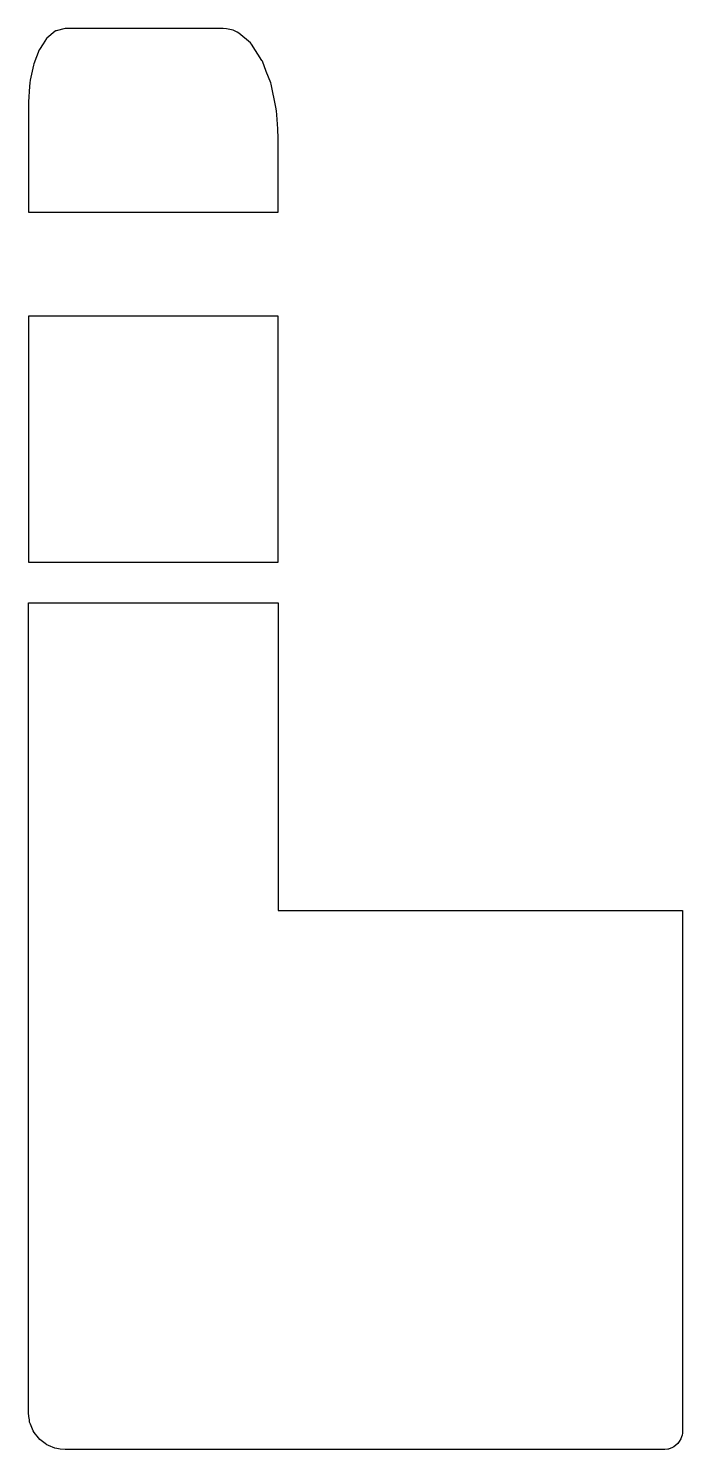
# Model space of a CAD drawing. Header units: metres. Extents: x 2.4 to 38, y -16 to 61.4.
import ezdxf

# ---------------------------------------------------------------- set-up
doc = ezdxf.new("R2010")
doc.units = ezdxf.units.M

msp = doc.modelspace()

# ---------------------------------------------------------------- linework, layer by layer
for p, q in [((3.856, 61.194), (3.4, 60.816)), ((3.882, 61.215), (3.856, 61.194)), ((3.912, 61.223), (3.882, 61.215)), ((4.4, 61.352), (3.912, 61.223)), ((8.409, 61.352), (4.4, 61.352)), ((13, 61.352), (8.409, 61.352)), ((13.183, 61.328), (13, 61.352)), ((13.537, 61.248), (13.183, 61.328)), ((13.762, 61.154), (13.537, 61.248)), ((13.857, 61.088), (13.762, 61.154)), ((3.205, 60.516), (2.996, 60.197)), ((3.39, 60.801), (3.205, 60.516)), ((3.4, 60.816), (3.39, 60.801)), ((14.478, 60.571), (13.857, 61.088)), ((14.539, 60.495), (14.478, 60.571)), ((15.111, 59.614), (14.539, 60.495)), ((2.986, 60.18), (2.696, 59.425)), ((2.996, 60.197), (2.986, 60.18)), ((15.13, 59.575), (15.111, 59.614)), ((15.343, 59.016), (15.13, 59.575)), ((2.668, 59.352), (2.5, 58.541)), ((2.696, 59.425), (2.668, 59.352)), ((15.587, 58.387), (15.343, 59.016)), ((2.455, 58.193), (2.4, 57.352)), ((2.468, 58.387), (2.455, 58.193)), ((2.5, 58.541), (2.468, 58.387)), ((15.606, 58.323), (15.587, 58.387)), ((15.87, 57.058), (15.606, 58.323)), ((2.4, 57.352), (2.4, 52.42)), ((15.903, 56.86), (15.87, 57.058)), ((15.914, 56.652), (15.903, 56.86)), ((15.97, 55.878), (15.914, 56.652)), ((16, 55.352), (15.97, 55.878)), ((16, 51.972), (16, 55.352)), ((2.4, 52.42), (2.4, 51.352)), ((16, 51.352), (16, 51.972)), ((2.4, 51.352), (11.304, 51.352)), ((11.304, 51.352), (16, 51.352)), ((16, 51.352), (16, 51.352)), ((7.096, 45.682), (2.4, 45.682)), ((2.4, 45.682), (2.4, 44.353)), ((16, 45.682), (7.096, 45.682)), ((16, 42.692), (16, 45.682)), ((2.4, 44.353), (2.4, 42.692)), ((2.4, 42.692), (2.4, 40.329)), ((16, 38.753), (16, 42.692)), ((2.4, 40.329), (2.4, 38.753)), ((2.4, 38.753), (2.4, 35.82)), ((16, 32.299), (16, 38.753)), ((16, 38.753), (16, 38.753)), ((2.4, 35.82), (2.4, 32.299)), ((2.4, 32.299), (5.864, 32.299)), ((5.864, 32.299), (16, 32.299)), ((2.4, 27.225), (2.4, 30.093)), ((2.4, 30.093), (12.536, 30.093)), ((12.536, 30.093), (16, 30.093)), ((16, 30.093), (16, 23.639)), ((16, 30.093), (16, 30.093)), ((2.4, 23.639), (2.4, 27.225)), ((2.4, 23.355), (2.4, 23.639)), ((2.4, 23.165), (2.4, 23.355)), ((16, 23.639), (16, 23.165)), ((2.4, 18.657), (2.4, 23.165)), ((16, 23.165), (16, 20.795)), ((16, 20.795), (16, 14.505)), ((2.4, 14.505), (2.4, 18.657)), ((2.4, 13.869), (2.4, 14.505)), ((16, 14.505), (16, 14.352)), ((16, 14.352), (16, 13.562)), ((2.4, 13.842), (2.4, 13.869)), ((2.4, 13.81), (2.4, 13.842)), ((2.4, 13.778), (2.4, 13.81)), ((2.4, 13.748), (2.4, 13.778)), ((2.4, 13.247), (2.4, 13.748)), ((2.4, 9.095), (2.4, 13.247)), ((16, 13.562), (16, 13.341)), ((16, 13.341), (22.067, 13.341)), ((22.067, 13.341), (35.521, 13.341)), ((35.521, 13.341), (38, 13.341)), ((38, 13.341), (38, 7.578)), ((2.4, 4.586), (2.4, 9.095)), ((38, 7.578), (38, -13.451)), ((2.4, 4.386), (2.4, 4.586)), ((2.4, 4.098), (2.4, 4.386)), ((2.4, 3.91), (2.4, 4.098)), ((2.4, 3.899), (2.4, 3.91)), ((2.4, 3.888), (2.4, 3.899)), ((2.4, 3.88), (2.4, 3.888)), ((2.4, -10.445), (2.4, 3.88)), ((2.4, -10.637), (2.4, -10.445)), ((2.4, -11.004), (2.4, -10.637)), ((2.4, -13.989), (2.4, -11.004)), ((38, -13.451), (38, -14.044)), ((2.4, -14), (2.4, -13.989)), ((2.425, -14.193), (2.4, -14)), ((2.451, -14.385), (2.425, -14.193)), ((2.454, -14.445), (2.451, -14.385)), ((2.465, -14.505), (2.454, -14.445)), ((2.506, -14.618), (2.465, -14.505)), ((2.653, -14.972), (2.506, -14.618)), ((38, -14.044), (38, -14.594)), ((38, -14.594), (38, -15)), ((2.714, -15.067), (2.653, -14.972)), ((2.945, -15.369), (2.714, -15.067)), ((3.018, -15.444), (2.945, -15.369)), ((3.317, -15.673), (3.018, -15.444)), ((37.902, -15.424), (37.821, -15.565)), ((37.949, -15.311), (37.902, -15.424)), ((37.975, -15.219), (37.949, -15.311)), ((37.99, -15.106), (37.975, -15.219)), ((38, -15), (37.99, -15.106)), ((3.402, -15.733), (3.317, -15.673)), ((3.501, -15.779), (3.402, -15.733)), ((3.837, -15.918), (3.501, -15.779)), ((3.941, -15.944), (3.837, -15.918)), ((4.134, -15.978), (3.941, -15.944)), ((4.4, -16), (4.134, -15.978)), ((11.632, -16), (4.4, -16)), ((18.12, -16), (11.632, -16)), ((21.243, -16), (18.12, -16)), ((35.334, -16), (21.243, -16)), ((37, -16), (35.334, -16)), ((37.037, -15.998), (37, -16)), ((37.196, -15.977), (37.037, -15.998)), ((37.233, -15.972), (37.196, -15.977)), ((37.27, -15.963), (37.233, -15.972)), ((37.417, -15.902), (37.27, -15.963)), ((37.52, -15.854), (37.417, -15.902)), ((37.638, -15.763), (37.52, -15.854)), ((37.738, -15.673), (37.638, -15.763)), ((37.821, -15.565), (37.738, -15.673))]:
    msp.add_line(p, q)

doc.saveas('drawing.dxf')
